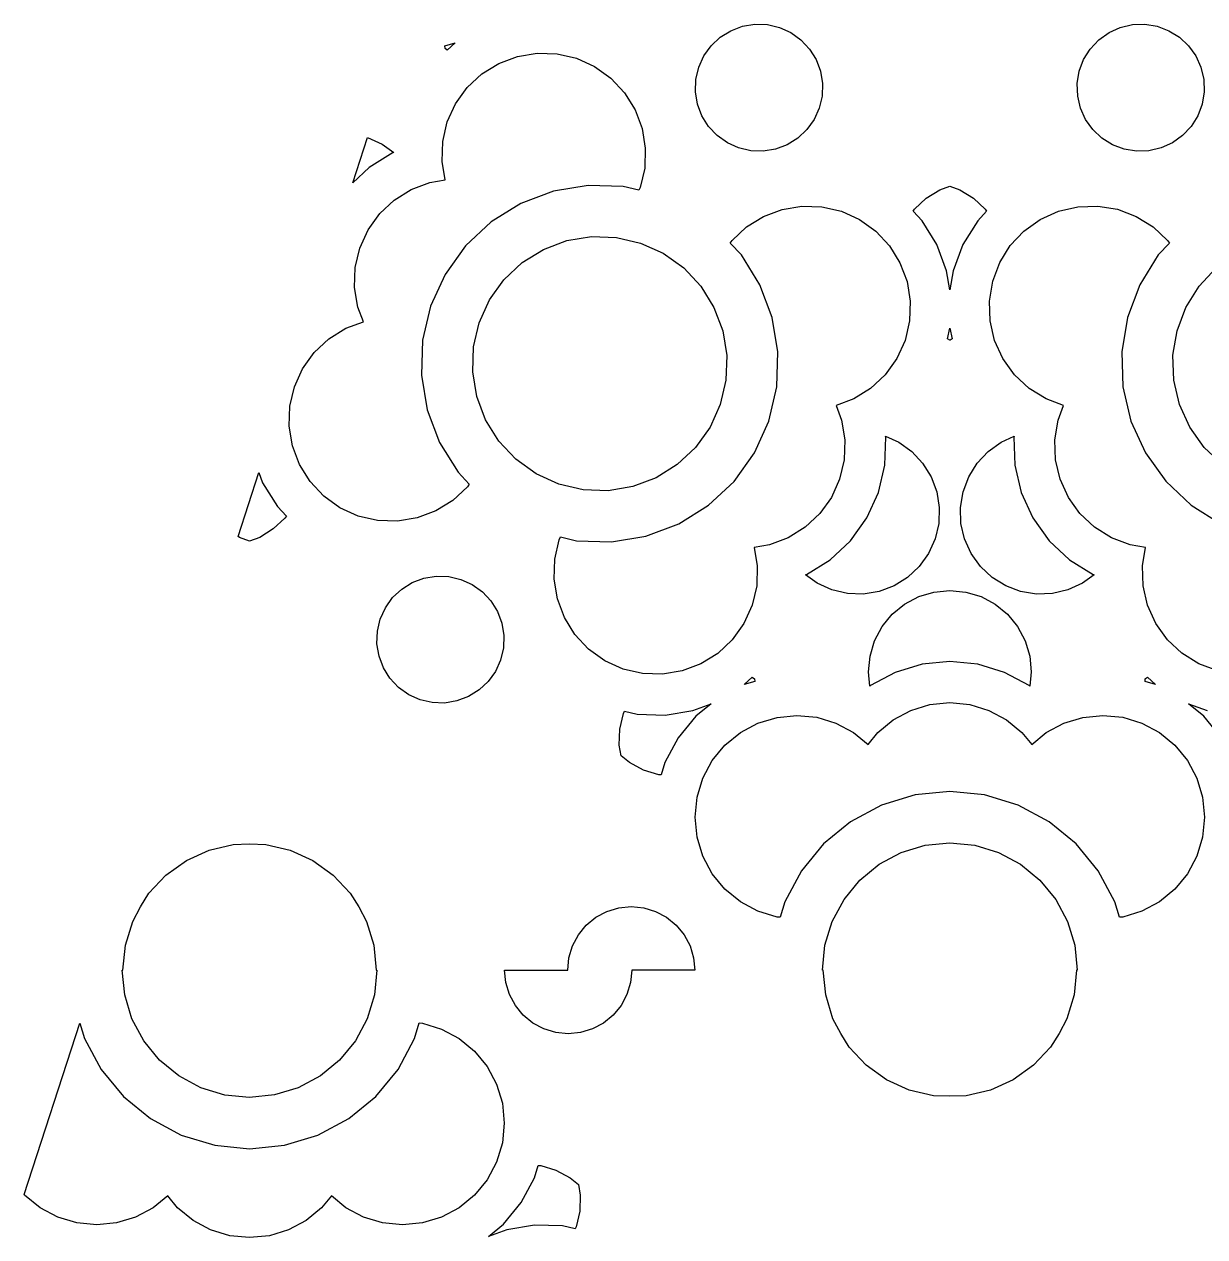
# Model space of a CAD drawing. Header units: metres. Extents: x 20 to 1108, y 20 to 485.
# Drawn here: x 841.93 to 873.96, y 104.31 to 137.21 of the extents above; entities that cross this region are included whole.
import ezdxf

# ---------------------------------------------------------------- set-up
doc = ezdxf.new("R2010")
doc.units = ezdxf.units.M

msp = doc.modelspace()

# ---------------------------------------------------------------- linework, layer by layer
for p, q in [((861.419, 137.153), (861.752, 137.208)), ((861.752, 137.208), (862.092, 137.197)), ((862.092, 137.197), (862.42, 137.12)), ((871.668, 137.12), (871.996, 137.197)), ((871.996, 137.197), (872.336, 137.208)), ((872.336, 137.208), (872.669, 137.153)), ((860.568, 136.624), (860.815, 136.855)), ((860.815, 136.855), (861.102, 137.033)), ((861.102, 137.033), (861.419, 137.153)), ((862.42, 137.12), (862.727, 136.981)), ((862.727, 136.981), (863.004, 136.783)), ((871.084, 136.783), (871.362, 136.982)), ((871.362, 136.982), (871.668, 137.12)), ((872.669, 137.153), (872.985, 137.033)), ((872.985, 137.033), (873.273, 136.854)), ((873.273, 136.854), (873.52, 136.623)), ((853.34, 136.621), (853.625, 136.707)), ((853.347, 136.554), (853.34, 136.621)), ((853.349, 136.547), (853.347, 136.554)), ((853.407, 136.503), (853.349, 136.547)), ((853.625, 136.707), (853.407, 136.503)), ((860.372, 136.35), (860.568, 136.624)), ((863.004, 136.783), (863.235, 136.536)), ((863.235, 136.536), (863.414, 136.249)), ((870.674, 136.249), (870.852, 136.536)), ((870.852, 136.536), (871.084, 136.783)), ((873.52, 136.623), (873.716, 136.349)), ((854.803, 136.147), (855.31, 136.337)), ((855.31, 136.337), (855.843, 136.424)), ((855.843, 136.424), (856.386, 136.408)), ((856.386, 136.408), (856.912, 136.285)), ((856.912, 136.285), (857.406, 136.061)), ((860.232, 136.041), (860.372, 136.35)), ((863.414, 136.249), (863.533, 135.932)), ((870.555, 135.932), (870.674, 136.249)), ((873.716, 136.349), (873.855, 136.041)), ((854.342, 135.86), (854.803, 136.147)), ((857.406, 136.061), (857.847, 135.745)), ((860.155, 135.713), (860.232, 136.041)), ((863.533, 135.932), (863.588, 135.599)), ((870.5, 135.599), (870.555, 135.932)), ((873.855, 136.041), (873.932, 135.712)), ((853.947, 135.49), (854.342, 135.86)), ((857.847, 135.745), (858.217, 135.351)), ((860.144, 135.374), (860.155, 135.713)), ((863.588, 135.599), (863.577, 135.26)), ((870.512, 135.261), (870.5, 135.599)), ((873.932, 135.712), (873.944, 135.373)), ((853.633, 135.05), (853.947, 135.49)), ((858.217, 135.351), (858.503, 134.89)), ((860.199, 135.04), (860.144, 135.374)), ((863.577, 135.26), (863.501, 134.932)), ((870.588, 134.932), (870.512, 135.261)), ((873.944, 135.373), (873.889, 135.039)), ((853.408, 134.556), (853.633, 135.05)), ((858.503, 134.89), (858.692, 134.383)), ((860.318, 134.724), (860.199, 135.04)), ((863.501, 134.932), (863.361, 134.623)), ((870.727, 134.624), (870.588, 134.932)), ((873.889, 135.039), (873.769, 134.723)), ((853.285, 134.029), (853.408, 134.556)), ((860.497, 134.436), (860.318, 134.724)), ((863.361, 134.623), (863.164, 134.348)), ((870.924, 134.349), (870.727, 134.624)), ((873.769, 134.723), (873.59, 134.435)), ((858.692, 134.383), (858.781, 133.85)), ((860.728, 134.19), (860.497, 134.436)), ((863.164, 134.348), (862.917, 134.118)), ((871.171, 134.118), (870.924, 134.349)), ((873.59, 134.435), (873.359, 134.189)), ((850.848, 132.908), (851.247, 134.137)), ((851.247, 134.137), (851.641, 133.959)), ((851.641, 133.959), (851.957, 133.733)), ((853.269, 133.488), (853.285, 134.029)), ((861.007, 133.991), (860.728, 134.19)), ((861.312, 133.852), (861.007, 133.991)), ((862.63, 133.939), (862.313, 133.819)), ((862.917, 134.118), (862.63, 133.939)), ((871.458, 133.939), (871.171, 134.118)), ((871.774, 133.82), (871.458, 133.939)), ((873.085, 133.993), (872.775, 133.853)), ((873.359, 134.189), (873.085, 133.993)), ((851.936, 133.725), (851.29, 133.323)), ((851.957, 133.733), (851.936, 133.725)), ((858.781, 133.85), (858.764, 133.307)), ((861.641, 133.775), (861.312, 133.852)), ((861.979, 133.765), (861.641, 133.775)), ((862.313, 133.819), (861.979, 133.765)), ((872.108, 133.764), (871.774, 133.82)), ((872.447, 133.776), (872.108, 133.764)), ((872.775, 133.853), (872.447, 133.776)), ((851.29, 133.323), (850.848, 132.908)), ((853.352, 132.985), (853.269, 133.488)), ((858.764, 133.307), (858.641, 132.781)), ((852.429, 132.725), (852.936, 132.916)), ((852.936, 132.916), (853.352, 132.985)), ((851.968, 132.439), (852.429, 132.725)), ((856.289, 132.68), (855.4, 132.345)), ((857.227, 132.835), (856.289, 132.68)), ((858.176, 132.804), (857.227, 132.835)), ((858.605, 132.703), (858.176, 132.804)), ((858.641, 132.781), (858.605, 132.703)), ((866.402, 132.485), (866.77, 132.715)), ((866.77, 132.715), (867.045, 132.817)), ((867.045, 132.817), (867.317, 132.715)), ((867.317, 132.715), (867.686, 132.486)), ((851.573, 132.069), (851.968, 132.439)), ((855.4, 132.345), (854.595, 131.844)), ((862.498, 132.186), (863.031, 132.274)), ((863.031, 132.274), (863.573, 132.258)), ((863.573, 132.258), (864.101, 132.134)), ((866.086, 132.189), (866.402, 132.485)), ((867.686, 132.486), (868.002, 132.19)), ((869.988, 132.135), (870.515, 132.257)), ((870.515, 132.257), (871.057, 132.275)), ((871.057, 132.275), (871.59, 132.187)), ((851.258, 131.629), (851.573, 132.069)), ((861.53, 131.709), (861.991, 131.996)), ((861.991, 131.996), (862.498, 132.186)), ((864.101, 132.134), (864.594, 131.91)), ((866.047, 132.135), (866.086, 132.189)), ((866.288, 131.877), (866.047, 132.135)), ((868.041, 132.136), (867.8, 131.878)), ((868.002, 132.19), (868.041, 132.136)), ((869.494, 131.911), (869.988, 132.135)), ((871.59, 132.187), (872.098, 131.996)), ((872.098, 131.996), (872.559, 131.709)), ((851.035, 131.135), (851.258, 131.629)), ((854.595, 131.844), (853.9, 131.194)), ((861.136, 131.339), (861.53, 131.709)), ((864.594, 131.91), (865.034, 131.595)), ((865.034, 131.595), (865.404, 131.2)), ((866.689, 131.233), (866.288, 131.877)), ((867.8, 131.878), (867.398, 131.233)), ((868.684, 131.201), (869.054, 131.596)), ((869.054, 131.596), (869.494, 131.911)), ((872.559, 131.709), (872.952, 131.34)), ((856.016, 131.097), (856.649, 131.337)), ((856.649, 131.337), (857.317, 131.447)), ((857.317, 131.447), (857.995, 131.424)), ((857.995, 131.424), (858.653, 131.271)), ((858.653, 131.271), (859.269, 130.993)), ((861.086, 131.271), (861.136, 131.339)), ((861.389, 130.948), (861.086, 131.271)), ((873.002, 131.271), (872.7, 130.949)), ((872.952, 131.34), (873.002, 131.271)), ((850.911, 130.609), (851.035, 131.135)), ((853.9, 131.194), (853.347, 130.423)), ((855.44, 130.74), (856.016, 131.097)), ((859.269, 130.993), (859.822, 130.596)), ((861.89, 130.142), (861.389, 130.948)), ((865.404, 131.2), (865.69, 130.739)), ((866.957, 130.522), (866.689, 131.233)), ((867.398, 131.233), (867.131, 130.522)), ((868.397, 130.74), (868.684, 131.201)), ((872.7, 130.949), (872.198, 130.142)), ((850.894, 130.068), (850.911, 130.609)), ((854.946, 130.276), (855.44, 130.74)), ((865.69, 130.739), (865.881, 130.233)), ((868.207, 130.234), (868.397, 130.74)), ((853.347, 130.423), (852.956, 129.558)), ((854.552, 129.727), (854.946, 130.276)), ((859.822, 130.596), (860.284, 130.102)), ((867.044, 129.999), (866.957, 130.522)), ((867.131, 130.522), (867.044, 129.999)), ((873.804, 130.102), (874.267, 130.596)), ((850.982, 129.533), (850.894, 130.068)), ((860.284, 130.102), (860.642, 129.527)), ((862.224, 129.253), (861.89, 130.142)), ((865.881, 130.233), (865.97, 129.699)), ((868.118, 129.699), (868.207, 130.234)), ((872.198, 130.142), (871.864, 129.254)), ((873.446, 129.527), (873.804, 130.102)), ((854.273, 129.11), (854.552, 129.727)), ((865.97, 129.699), (865.952, 129.157)), ((868.137, 129.157), (868.118, 129.699)), ((851.131, 129.138), (850.982, 129.533)), ((852.956, 129.558), (852.739, 128.633)), ((860.642, 129.527), (860.881, 128.892)), ((873.207, 128.893), (873.446, 129.527)), ((850.192, 128.673), (850.653, 128.959)), ((850.653, 128.959), (851.131, 129.138)), ((854.119, 128.452), (854.273, 129.11)), ((862.379, 128.316), (862.224, 129.253)), ((865.952, 129.157), (865.829, 128.631)), ((866.977, 128.669), (867.044, 128.958)), ((867.044, 128.958), (867.111, 128.67)), ((868.259, 128.631), (868.137, 129.157)), ((871.864, 129.254), (871.709, 128.317)), ((849.798, 128.303), (850.192, 128.673)), ((852.739, 128.633), (852.709, 127.684)), ((860.881, 128.892), (860.99, 128.225)), ((865.829, 128.631), (865.605, 128.137)), ((867.043, 128.64), (866.977, 128.669)), ((867.051, 128.641), (867.043, 128.64)), ((867.111, 128.67), (867.051, 128.641)), ((868.483, 128.137), (868.259, 128.631)), ((873.097, 128.226), (873.207, 128.893)), ((849.482, 127.863), (849.798, 128.303)), ((854.098, 127.775), (854.119, 128.452)), ((862.349, 127.367), (862.379, 128.316)), ((871.709, 128.317), (871.74, 127.368)), ((860.99, 128.225), (860.969, 127.548)), ((865.605, 128.137), (865.289, 127.697)), ((868.798, 127.698), (868.483, 128.137)), ((873.12, 127.549), (873.097, 128.226)), ((849.259, 127.369), (849.482, 127.863)), ((852.709, 127.684), (852.864, 126.747)), ((854.207, 127.108), (854.098, 127.775)), ((865.289, 127.697), (864.895, 127.327)), ((869.193, 127.327), (868.798, 127.698)), ((849.136, 126.843), (849.259, 127.369)), ((860.969, 127.548), (860.814, 126.89)), ((862.132, 126.442), (862.349, 127.367)), ((864.895, 127.327), (864.435, 127.041)), ((869.653, 127.042), (869.193, 127.327)), ((871.74, 127.368), (871.957, 126.443)), ((873.273, 126.89), (873.12, 127.549)), ((854.446, 126.473), (854.207, 127.108)), ((864.435, 127.041), (863.957, 126.862)), ((870.131, 126.862), (869.653, 127.042)), ((849.118, 126.301), (849.136, 126.843)), ((852.864, 126.747), (853.198, 125.858)), ((860.814, 126.89), (860.536, 126.273)), ((863.957, 126.862), (864.105, 126.467)), ((869.982, 126.467), (870.131, 126.862)), ((873.553, 126.273), (873.273, 126.89)), ((854.804, 125.898), (854.446, 126.473)), ((861.741, 125.577), (862.132, 126.442)), ((864.105, 126.467), (864.193, 125.932)), ((869.894, 125.933), (869.982, 126.467)), ((871.957, 126.443), (872.348, 125.577)), ((849.207, 125.767), (849.118, 126.301)), ((860.536, 126.273), (860.141, 125.723)), ((865.281, 125.246), (865.306, 126.005)), ((865.306, 126.005), (865.302, 126.028)), ((865.302, 126.028), (865.657, 125.867)), ((868.432, 125.867), (868.786, 126.028)), ((868.786, 126.028), (868.782, 126.006)), ((868.782, 126.006), (868.808, 125.246)), ((873.946, 125.724), (873.553, 126.273)), ((849.397, 125.261), (849.207, 125.767)), ((853.198, 125.858), (853.699, 125.052)), ((855.266, 125.404), (854.804, 125.898)), ((860.141, 125.723), (859.647, 125.26)), ((864.193, 125.932), (864.177, 125.391)), ((865.657, 125.867), (866.009, 125.615)), ((868.079, 125.615), (868.432, 125.867)), ((869.912, 125.391), (869.894, 125.933)), ((874.44, 125.261), (873.946, 125.724)), ((855.819, 125.007), (855.266, 125.404)), ((861.187, 124.806), (861.741, 125.577)), ((864.177, 125.391), (864.053, 124.865)), ((866.009, 125.615), (866.305, 125.299)), ((867.783, 125.3), (868.079, 125.615)), ((870.035, 124.865), (869.912, 125.391)), ((872.348, 125.577), (872.9, 124.807)), ((847.729, 123.31), (848.293, 125.047)), ((848.293, 125.047), (848.398, 124.767)), ((849.684, 124.8), (849.397, 125.261)), ((853.699, 125.052), (854.002, 124.729)), ((856.435, 124.729), (855.819, 125.007)), ((859.647, 125.26), (859.072, 124.903)), ((865.107, 124.506), (865.281, 125.246)), ((866.305, 125.299), (866.533, 124.931)), ((867.555, 124.932), (867.783, 125.3)), ((868.808, 125.246), (868.98, 124.507)), ((848.398, 124.767), (848.8, 124.123)), ((850.054, 124.405), (849.684, 124.8)), ((854.002, 124.729), (853.952, 124.66)), ((857.093, 124.576), (856.435, 124.729)), ((859.072, 124.903), (858.438, 124.663)), ((860.493, 124.156), (861.187, 124.806)), ((864.053, 124.865), (863.83, 124.371)), ((866.533, 124.931), (866.686, 124.525)), ((867.401, 124.526), (867.555, 124.932)), ((870.259, 124.371), (870.035, 124.865)), ((872.9, 124.807), (873.595, 124.156)), ((850.494, 124.09), (850.054, 124.405)), ((853.952, 124.66), (853.558, 124.291)), ((857.77, 124.553), (857.093, 124.576)), ((858.438, 124.663), (857.77, 124.553)), ((863.83, 124.371), (863.514, 123.931)), ((864.795, 123.814), (865.107, 124.506)), ((866.686, 124.525), (866.756, 124.099)), ((867.332, 124.099), (867.401, 124.526)), ((868.98, 124.507), (869.294, 123.814)), ((870.573, 123.932), (870.259, 124.371)), ((848.8, 124.123), (849.041, 123.865)), ((850.987, 123.866), (850.494, 124.09)), ((853.558, 124.291), (853.097, 124.004)), ((859.687, 123.655), (860.493, 124.156)), ((866.756, 124.099), (866.742, 123.665)), ((867.346, 123.666), (867.332, 124.099)), ((873.595, 124.156), (874.4, 123.655)), ((849.001, 123.81), (848.686, 123.515)), ((849.041, 123.865), (849.001, 123.81)), ((851.515, 123.742), (850.987, 123.866)), ((852.057, 123.725), (851.515, 123.742)), ((852.59, 123.814), (852.057, 123.725)), ((853.097, 124.004), (852.59, 123.814)), ((863.514, 123.931), (863.12, 123.561)), ((864.352, 123.197), (864.795, 123.814)), ((869.294, 123.814), (869.736, 123.197)), ((870.969, 123.561), (870.573, 123.932)), ((848.686, 123.515), (848.317, 123.285)), ((858.799, 123.32), (859.687, 123.655)), ((863.12, 123.561), (862.659, 123.275)), ((866.742, 123.665), (866.644, 123.244)), ((867.444, 123.245), (867.346, 123.666)), ((871.429, 123.276), (870.969, 123.561)), ((847.77, 123.285), (847.729, 123.31)), ((848.043, 123.183), (847.77, 123.285)), ((848.317, 123.285), (848.043, 123.183)), ((856.324, 122.693), (856.447, 123.219)), ((856.447, 123.219), (856.482, 123.297)), ((856.482, 123.297), (856.912, 123.196)), ((856.912, 123.196), (857.861, 123.165)), ((857.861, 123.165), (858.799, 123.32)), ((862.151, 123.084), (861.736, 123.015)), ((862.659, 123.275), (862.151, 123.084)), ((863.798, 122.677), (864.352, 123.197)), ((866.644, 123.244), (866.465, 122.849)), ((867.623, 122.849), (867.444, 123.245)), ((869.736, 123.197), (870.29, 122.678)), ((871.936, 123.084), (871.429, 123.276)), ((872.352, 123.016), (871.936, 123.084)), ((861.736, 123.015), (861.819, 122.512)), ((866.465, 122.849), (866.213, 122.497)), ((867.875, 122.498), (867.623, 122.849)), ((872.268, 122.513), (872.352, 123.016)), ((856.307, 122.15), (856.324, 122.693)), ((861.819, 122.512), (861.803, 121.971)), ((863.152, 122.275), (863.798, 122.677)), ((866.213, 122.497), (865.897, 122.202)), ((868.19, 122.202), (867.875, 122.498)), ((870.29, 122.678), (870.936, 122.276)), ((872.286, 121.971), (872.268, 122.513)), ((852.171, 121.882), (852.458, 122.061)), ((852.458, 122.061), (852.774, 122.181)), ((852.774, 122.181), (853.108, 122.235)), ((853.108, 122.235), (853.447, 122.225)), ((853.447, 122.225), (853.775, 122.148)), ((853.775, 122.148), (854.081, 122.009)), ((856.395, 121.617), (856.307, 122.15)), ((863.131, 122.267), (863.152, 122.275)), ((863.447, 122.041), (863.131, 122.267)), ((865.897, 122.202), (865.529, 121.973)), ((868.559, 121.973), (868.19, 122.202)), ((870.957, 122.268), (870.641, 122.042)), ((870.936, 122.276), (870.957, 122.268)), ((851.924, 121.651), (852.171, 121.882)), ((854.081, 122.009), (854.359, 121.81)), ((854.359, 121.81), (854.591, 121.564)), ((861.803, 121.971), (861.68, 121.444)), ((863.843, 121.862), (863.447, 122.041)), ((864.263, 121.763), (863.843, 121.862)), ((864.696, 121.749), (864.263, 121.763)), ((865.124, 121.82), (864.696, 121.749)), ((865.529, 121.973), (865.124, 121.82)), ((866.199, 121.679), (866.613, 121.804)), ((866.613, 121.804), (867.044, 121.846)), ((867.044, 121.846), (867.476, 121.804)), ((867.476, 121.804), (867.89, 121.679)), ((868.964, 121.82), (868.559, 121.973)), ((869.392, 121.749), (868.964, 121.82)), ((869.825, 121.764), (869.392, 121.749)), ((870.246, 121.863), (869.825, 121.764)), ((870.641, 122.042), (870.246, 121.863)), ((872.409, 121.444), (872.286, 121.971)), ((851.727, 121.377), (851.924, 121.651)), ((854.591, 121.564), (854.769, 121.276)), ((856.585, 121.11), (856.395, 121.617)), ((861.68, 121.444), (861.455, 120.95)), ((865.481, 121.2), (865.816, 121.474)), ((865.816, 121.474), (866.199, 121.679)), ((867.89, 121.679), (868.272, 121.474)), ((868.272, 121.474), (868.606, 121.2)), ((872.633, 120.95), (872.409, 121.444)), ((851.511, 120.74), (851.587, 121.068)), ((851.587, 121.068), (851.727, 121.377)), ((854.769, 121.276), (854.889, 120.96)), ((856.871, 120.649), (856.585, 121.11)), ((865.207, 120.865), (865.481, 121.2)), ((868.606, 121.2), (868.882, 120.865)), ((851.5, 120.401), (851.511, 120.74)), ((854.889, 120.96), (854.943, 120.626)), ((861.455, 120.95), (861.14, 120.51)), ((865.003, 120.482), (865.207, 120.865)), ((868.882, 120.865), (869.086, 120.482)), ((872.948, 120.511), (872.633, 120.95)), ((851.555, 120.068), (851.5, 120.401)), ((854.943, 120.626), (854.933, 120.287)), ((857.241, 120.255), (856.871, 120.649)), ((861.14, 120.51), (860.746, 120.14)), ((864.878, 120.068), (865.003, 120.482)), ((869.086, 120.482), (869.21, 120.068)), ((873.342, 120.141), (872.948, 120.511)), ((854.933, 120.287), (854.855, 119.959)), ((857.682, 119.939), (857.241, 120.255)), ((860.746, 120.14), (860.285, 119.854)), ((873.803, 119.854), (873.342, 120.141)), ((851.674, 119.751), (851.555, 120.068)), ((851.852, 119.464), (851.674, 119.751)), ((854.855, 119.959), (854.716, 119.65)), ((858.176, 119.715), (857.682, 119.939)), ((860.285, 119.854), (859.778, 119.663)), ((864.835, 119.639), (864.878, 120.068)), ((866.288, 119.843), (865.561, 119.623)), ((867.044, 119.918), (866.288, 119.843)), ((867.8, 119.843), (867.044, 119.918)), ((868.527, 119.623), (867.8, 119.843)), ((869.21, 120.068), (869.253, 119.637)), ((874.311, 119.664), (873.803, 119.854)), ((852.084, 119.218), (851.852, 119.464)), ((854.716, 119.65), (854.519, 119.376)), ((858.702, 119.593), (858.176, 119.715)), ((859.245, 119.575), (858.702, 119.593)), ((859.778, 119.663), (859.245, 119.575)), ((861.463, 119.293), (861.681, 119.497)), ((861.681, 119.497), (861.739, 119.453)), ((861.739, 119.453), (861.741, 119.446)), ((861.741, 119.446), (861.748, 119.379)), ((864.874, 119.25), (864.835, 119.639)), ((865.561, 119.623), (864.891, 119.265)), ((869.198, 119.265), (868.527, 119.623)), ((869.253, 119.637), (869.215, 119.25)), ((872.341, 119.379), (872.347, 119.446)), ((872.347, 119.446), (872.35, 119.454)), ((872.35, 119.454), (872.407, 119.497)), ((872.407, 119.497), (872.627, 119.292)), ((852.361, 119.019), (852.084, 119.218)), ((854.272, 119.146), (853.985, 118.967)), ((854.519, 119.376), (854.272, 119.146)), ((861.748, 119.379), (861.463, 119.293)), ((864.891, 119.265), (864.874, 119.25)), ((869.215, 119.25), (869.198, 119.265)), ((872.627, 119.292), (872.341, 119.379)), ((852.668, 118.88), (852.361, 119.019)), ((852.996, 118.803), (852.668, 118.88)), ((853.336, 118.792), (852.996, 118.803)), ((853.669, 118.848), (853.336, 118.792)), ((853.985, 118.967), (853.669, 118.848)), ((860.066, 118.587), (860.564, 118.774)), ((860.564, 118.774), (860.153, 118.437)), ((866.505, 118.75), (867.044, 118.804)), ((867.044, 118.804), (867.583, 118.751)), ((873.936, 118.437), (873.522, 118.774)), ((873.522, 118.774), (874.021, 118.588)), ((858.088, 118.086), (858.186, 118.506)), ((858.186, 118.506), (858.214, 118.567)), ((858.214, 118.567), (858.558, 118.488)), ((858.558, 118.488), (859.317, 118.463)), ((859.317, 118.463), (860.066, 118.587)), ((860.153, 118.437), (859.672, 117.85)), ((862.355, 118.404), (862.894, 118.458)), ((862.894, 118.458), (863.434, 118.405)), ((865.51, 118.338), (865.987, 118.594)), ((865.987, 118.594), (866.505, 118.75)), ((867.583, 118.751), (868.101, 118.594)), ((868.101, 118.594), (868.579, 118.338)), ((870.654, 118.404), (871.193, 118.458)), ((871.193, 118.458), (871.733, 118.405)), ((874.417, 117.85), (873.936, 118.437)), ((861.359, 117.992), (861.838, 118.248)), ((861.838, 118.248), (862.355, 118.404)), ((863.434, 118.405), (863.952, 118.248)), ((863.952, 118.248), (864.43, 117.992)), ((865.091, 117.994), (865.51, 118.338)), ((868.579, 118.338), (868.998, 117.994)), ((869.658, 117.992), (870.136, 118.248)), ((870.136, 118.248), (870.654, 118.404)), ((871.733, 118.405), (872.25, 118.248)), ((872.25, 118.248), (872.729, 117.992)), ((858.074, 117.651), (858.088, 118.086)), ((859.672, 117.85), (859.313, 117.179)), ((860.941, 117.648), (861.359, 117.992)), ((864.43, 117.992), (864.824, 117.669)), ((864.824, 117.669), (865.091, 117.994)), ((868.998, 117.994), (869.265, 117.669)), ((869.265, 117.669), (869.658, 117.992)), ((872.729, 117.992), (873.147, 117.648)), ((858.121, 117.363), (858.074, 117.651)), ((860.598, 117.23), (860.941, 117.648)), ((873.147, 117.648), (873.49, 117.23)), ((858.347, 117.179), (858.121, 117.363)), ((858.73, 116.974), (858.347, 117.179)), ((859.313, 117.179), (859.211, 116.843)), ((860.342, 116.752), (860.598, 117.23)), ((873.49, 117.23), (873.746, 116.752)), ((859.144, 116.848), (858.73, 116.974)), ((859.211, 116.843), (859.144, 116.848)), ((860.185, 116.234), (860.342, 116.752)), ((873.746, 116.752), (873.902, 116.234)), ((860.133, 115.696), (860.185, 116.234)), ((866.1, 116.297), (865.189, 116.021)), ((867.044, 116.391), (866.1, 116.297)), ((867.988, 116.297), (867.044, 116.391)), ((868.898, 116.021), (867.988, 116.297)), ((873.902, 116.234), (873.956, 115.694)), ((865.189, 116.021), (864.352, 115.573)), ((869.736, 115.573), (868.898, 116.021)), ((860.186, 115.156), (860.133, 115.696)), ((864.352, 115.573), (863.618, 114.972)), ((870.47, 114.972), (869.736, 115.573)), ((873.956, 115.694), (873.903, 115.156)), ((860.342, 114.639), (860.186, 115.156)), ((873.903, 115.156), (873.746, 114.639)), ((846.943, 114.801), (847.602, 114.954)), ((847.602, 114.954), (848.044, 114.97)), ((848.044, 114.97), (848.485, 114.955)), ((848.485, 114.955), (849.144, 114.801)), ((863.618, 114.972), (863.017, 114.237)), ((865.723, 114.737), (866.371, 114.933)), ((866.371, 114.933), (867.044, 114.999)), ((867.044, 114.999), (867.718, 114.934)), ((867.718, 114.934), (868.365, 114.737)), ((871.072, 114.237), (870.47, 114.972)), ((845.775, 114.126), (846.329, 114.523)), ((846.329, 114.523), (846.943, 114.801)), ((849.144, 114.801), (849.759, 114.522)), ((849.759, 114.522), (850.312, 114.126)), ((860.598, 114.16), (860.342, 114.639)), ((865.125, 114.417), (865.723, 114.737)), ((868.365, 114.737), (868.963, 114.417)), ((873.746, 114.639), (873.49, 114.16)), ((860.941, 113.742), (860.598, 114.16)), ((863.017, 114.237), (862.568, 113.4)), ((864.602, 113.988), (865.125, 114.417)), ((868.963, 114.417), (869.486, 113.988)), ((871.52, 113.4), (871.072, 114.237)), ((873.49, 114.16), (873.146, 113.742)), ((845.312, 113.632), (845.775, 114.126)), ((850.312, 114.126), (850.775, 113.632)), ((864.172, 113.464), (864.602, 113.988)), ((869.486, 113.988), (869.916, 113.464)), ((845.081, 113.261), (845.312, 113.632)), ((850.775, 113.632), (851.006, 113.261)), ((861.359, 113.398), (860.941, 113.742)), ((873.146, 113.742), (872.729, 113.398)), ((844.871, 112.867), (845.081, 113.261)), ((851.006, 113.261), (851.217, 112.867)), ((857.74, 113.14), (858.062, 113.237)), ((858.062, 113.237), (858.399, 113.271)), ((858.399, 113.271), (858.736, 113.238)), ((858.736, 113.238), (859.059, 113.14)), ((861.838, 113.143), (861.359, 113.398)), ((862.568, 113.4), (862.44, 112.979)), ((863.853, 112.867), (864.172, 113.464)), ((869.916, 113.464), (870.235, 112.867)), ((871.647, 112.979), (871.52, 113.4)), ((872.729, 113.398), (872.25, 113.143)), ((844.675, 112.22), (844.871, 112.867)), ((851.217, 112.867), (851.413, 112.22)), ((857.18, 112.766), (857.44, 112.98)), ((857.44, 112.98), (857.74, 113.14)), ((859.059, 113.14), (859.358, 112.98)), ((859.358, 112.98), (859.62, 112.766)), ((862.355, 112.985), (861.838, 113.143)), ((862.44, 112.979), (862.355, 112.985)), ((863.656, 112.22), (863.853, 112.867)), ((870.235, 112.867), (870.432, 112.22)), ((871.733, 112.986), (871.647, 112.979)), ((872.25, 113.143), (871.733, 112.986)), ((856.965, 112.504), (857.18, 112.766)), ((859.62, 112.766), (859.834, 112.504)), ((844.607, 111.542), (844.675, 112.22)), ((851.413, 112.22), (851.48, 111.542)), ((856.707, 111.883), (856.806, 112.205)), ((856.806, 112.205), (856.965, 112.504)), ((859.834, 112.504), (859.994, 112.205)), ((859.994, 112.205), (860.091, 111.883)), ((863.591, 111.549), (863.656, 112.22)), ((870.432, 112.22), (870.498, 111.549)), ((856.674, 111.542), (856.707, 111.883)), ((860.091, 111.883), (860.124, 111.549)), ((844.656, 110.871), (844.59, 111.542)), ((844.59, 111.542), (844.607, 111.542)), ((851.497, 111.542), (851.432, 110.871)), ((851.48, 111.542), (851.497, 111.542)), ((854.997, 111.209), (854.964, 111.542)), ((854.964, 111.542), (856.674, 111.542)), ((858.414, 111.549), (858.381, 111.209)), ((860.124, 111.549), (858.414, 111.549)), ((863.607, 111.549), (863.591, 111.549)), ((863.675, 110.871), (863.607, 111.549)), ((870.48, 111.549), (870.413, 110.871)), ((870.498, 111.549), (870.48, 111.549)), ((855.094, 110.886), (854.997, 111.209)), ((858.381, 111.209), (858.282, 110.886)), ((844.852, 110.224), (844.656, 110.871)), ((851.432, 110.871), (851.234, 110.224)), ((855.254, 110.587), (855.094, 110.886)), ((858.282, 110.886), (858.123, 110.586)), ((863.871, 110.224), (863.675, 110.871)), ((870.413, 110.871), (870.217, 110.224)), ((855.468, 110.325), (855.254, 110.587)), ((858.123, 110.586), (857.908, 110.325)), ((845.172, 109.627), (844.852, 110.224)), ((851.234, 110.224), (850.915, 109.626)), ((855.729, 110.111), (855.468, 110.325)), ((857.908, 110.325), (857.647, 110.111)), ((864.082, 109.83), (863.871, 110.224)), ((870.217, 110.224), (870.007, 109.83)), ((841.929, 105.458), (843.44, 110.111)), ((843.44, 110.111), (843.567, 109.69)), ((852.519, 109.69), (852.647, 110.112)), ((852.647, 110.112), (852.732, 110.105)), ((852.732, 110.105), (853.25, 109.948)), ((853.25, 109.948), (853.728, 109.692)), ((856.029, 109.951), (855.729, 110.111)), ((856.352, 109.853), (856.029, 109.951)), ((857.348, 109.951), (857.025, 109.854)), ((857.647, 110.111), (857.348, 109.951)), ((843.567, 109.69), (844.016, 108.854)), ((845.602, 109.103), (845.172, 109.627)), ((850.915, 109.626), (850.485, 109.103)), ((852.071, 108.854), (852.519, 109.69)), ((853.728, 109.692), (854.146, 109.349)), ((856.688, 109.82), (856.352, 109.853)), ((857.025, 109.854), (856.688, 109.82)), ((864.312, 109.459), (864.082, 109.83)), ((870.007, 109.83), (869.775, 109.458)), ((854.146, 109.349), (854.49, 108.931)), ((864.775, 108.965), (864.312, 109.459)), ((869.775, 109.458), (869.312, 108.964)), ((846.125, 108.674), (845.602, 109.103)), ((850.485, 109.103), (849.963, 108.674)), ((854.49, 108.931), (854.746, 108.452)), ((865.329, 108.568), (864.775, 108.965)), ((869.312, 108.964), (868.759, 108.567)), ((844.016, 108.854), (844.618, 108.119)), ((846.723, 108.354), (846.125, 108.674)), ((849.963, 108.674), (849.365, 108.354)), ((851.47, 108.119), (852.071, 108.854)), ((865.944, 108.29), (865.329, 108.568)), ((868.759, 108.567), (868.144, 108.29)), ((847.37, 108.157), (846.723, 108.354)), ((849.365, 108.354), (848.717, 108.158)), ((854.746, 108.452), (854.902, 107.935)), ((866.602, 108.136), (865.944, 108.29)), ((868.144, 108.29), (867.486, 108.137)), ((844.618, 108.119), (845.352, 107.518)), ((848.044, 108.092), (847.37, 108.157)), ((848.717, 108.158), (848.044, 108.092)), ((850.735, 107.518), (851.47, 108.119)), ((854.902, 107.935), (854.955, 107.395)), ((867.044, 108.122), (866.602, 108.136)), ((867.486, 108.137), (867.044, 108.122)), ((845.352, 107.518), (846.189, 107.069)), ((849.898, 107.069), (850.735, 107.518)), ((854.955, 107.395), (854.903, 106.856)), ((846.189, 107.069), (847.1, 106.794)), ((848.988, 106.794), (849.898, 107.069)), ((847.1, 106.794), (848.044, 106.7)), ((848.044, 106.7), (848.988, 106.794)), ((854.903, 106.856), (854.746, 106.339)), ((854.746, 106.339), (854.489, 105.86)), ((855.774, 105.912), (855.877, 106.249)), ((855.877, 106.249), (855.944, 106.243)), ((855.944, 106.243), (856.357, 106.117)), ((856.357, 106.117), (856.741, 105.912)), ((854.489, 105.86), (854.146, 105.442)), ((855.416, 105.241), (855.774, 105.912)), ((856.741, 105.912), (856.967, 105.728)), ((856.967, 105.728), (857.014, 105.439)), ((841.94, 105.442), (841.929, 105.458)), ((842.358, 105.099), (841.94, 105.442)), ((845.823, 105.423), (845.43, 105.099)), ((846.09, 105.097), (845.823, 105.423)), ((850.264, 105.423), (849.997, 105.097)), ((850.658, 105.099), (850.264, 105.423)), ((854.146, 105.442), (853.728, 105.099)), ((857.014, 105.439), (857, 105.005)), ((842.838, 104.843), (842.358, 105.099)), ((845.43, 105.099), (844.951, 104.843)), ((846.509, 104.753), (846.09, 105.097)), ((849.997, 105.097), (849.578, 104.753)), ((851.136, 104.843), (850.658, 105.099)), ((853.728, 105.099), (853.25, 104.843)), ((854.935, 104.654), (855.416, 105.241)), ((857, 105.005), (856.901, 104.585)), ((843.354, 104.686), (842.838, 104.843)), ((843.894, 104.633), (843.354, 104.686)), ((844.434, 104.687), (843.894, 104.633)), ((844.951, 104.843), (844.434, 104.687)), ((846.987, 104.498), (846.509, 104.753)), ((849.578, 104.753), (849.101, 104.498)), ((851.654, 104.686), (851.136, 104.843)), ((852.193, 104.633), (851.654, 104.686)), ((852.732, 104.687), (852.193, 104.633)), ((853.25, 104.843), (852.732, 104.687)), ((854.523, 104.316), (854.935, 104.654)), ((855.77, 104.628), (855.021, 104.504)), ((856.53, 104.604), (855.77, 104.628)), ((847.505, 104.341), (846.987, 104.498)), ((848.044, 104.288), (847.505, 104.341)), ((848.583, 104.341), (848.044, 104.288)), ((849.101, 104.498), (848.583, 104.341)), ((855.021, 104.504), (854.523, 104.316)), ((856.874, 104.523), (856.53, 104.604)), ((856.901, 104.585), (856.874, 104.523))]:
    msp.add_line(p, q)

doc.saveas('drawing.dxf')
